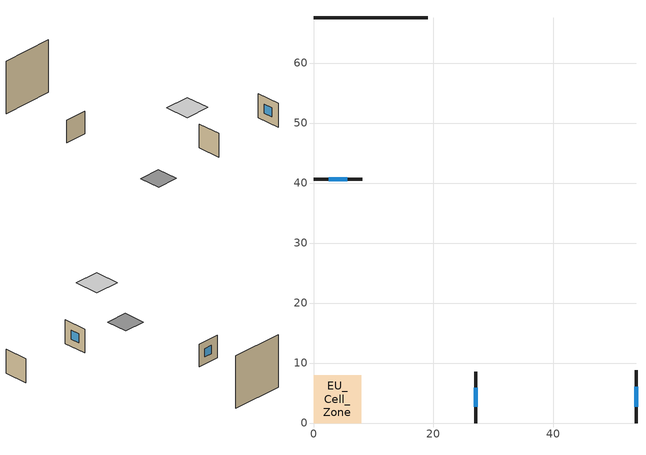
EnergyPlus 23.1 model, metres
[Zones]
EU_Cell_Zone
 floor othersidecoefficients (EU_ES.ME.TH.02.Gen.ReEx.001.001_floor_1_Construction): 0,0 7.94,0 7.94,7.94 0,7.94 z0
 wall outside (EU_ES.ME.TH.02.Gen.ReEx.001.001_wall_1_east_1_Construction): 27.04,0 27.04,8.57 z0:8.57
 wall outside (EU_ES.ME.TH.02.Gen.ReEx.001.001_wall_1_south_2_Construction): 8.14,40.62 0,40.62 z0:8.14
 wall outside (EU_ES.ME.TH.02.Gen.ReEx.001.001_wall_1_west_3_Construction): 53.76,8.76 53.76,0 z0:8.76
 wall othersidecoefficients (EU_ES.ME.TH.02.Gen.ReEx.001.001_thermal_bridge_Construction): 19.04,67.52 0,67.52 z0:19.04
 window (EU_ES.ME.TH.02.Gen.ReEx.001.001_window_east_1_Construction): 27.04,2.69 27.04,5.89 z2.69:5.89
 window (EU_ES.ME.TH.02.Gen.ReEx.001.001_window_south_2_Construction): 5.59,40.62 2.55,40.62 z2.55:5.59
 window (EU_ES.ME.TH.02.Gen.ReEx.001.001_window_west_3_Construction): 53.76,6.02 53.76,2.75 z2.75:6.02
 ceiling othersidecoefficients (EU_ES.ME.TH.02.Gen.ReEx.001.001_roof_1_Construction): 12.94,0 22.04,0 22.04,9.1 12.94,9.1 z20
[Building]
EU Step8 Campaign Cell: North Axis=0; Terrain=City; Solar Distribution=FullExterior
[Site:Location]
Madrid: Latitude=40.5; Longitude=-3.5; Time Zone=1; Elevation=609
[SizingPeriod:WeatherFileDays]
AnnualSizingPeriod: Begin Month=1; Begin Day of Month=1; End Month=12; End Day of Month=31; Use Weather File Daylight Saving Period=No; Use Weather File Rain and Snow Indicators=No
[MATERIAL]
EU_InternalMass_Material: Roughness=MediumRough; Thickness=0.1; Conductivity=1; Density=1800; Specific Heat=900; Thermal Absorptance=0.9; Solar Absorptance=0.7; Visible Absorptance=0.7
[MATERIAL:NOMASS] Roughness=MediumRough; Thermal Absorptance=0.9; Solar Absorptance=0.7; Visible Absorptance=0.7
Name | Thermal Resistance
EU_ES.ME.TH.02.Gen.ReEx.001.001_floor_1_NoMass | 0.68306
EU_ES.ME.TH.02.Gen.ReEx.001.001_roof_1_NoMass | 0.29976
EU_ES.ME.TH.02.Gen.ReEx.001.001_wall_1_east_1_NoMass; EU_ES.ME.TH.02.Gen.ReEx.001.001_wall_1_south_2_NoMass; EU_ES.ME.TH.02.Gen.ReEx.001.001_wall_1_west_3_NoMass | 0.488281
EU_ES.ME.TH.02.Gen.ReEx.001.001_thermal_bridge_NoMass | 8.33333
[WINDOWMATERIAL:SIMPLEGLAZINGSYSTEM] UFactor=3.672; Solar Heat Gain Coefficient=0.85; Visible Transmittance=0.85
EU_ES.ME.TH.02.Gen.ReEx.001.001_window_east_1_SimpleGlazing; EU_ES.ME.TH.02.Gen.ReEx.001.001_window_south_2_SimpleGlazing; EU_ES.ME.TH.02.Gen.ReEx.001.001_window_west_3_SimpleGlazing
[CONSTRUCTION]
EU_ES.ME.TH.02.Gen.ReEx.001.001_floor_1_Construction: EU_ES.ME.TH.02.Gen.ReEx.001.001_floor_1_NoMass
EU_ES.ME.TH.02.Gen.ReEx.001.001_roof_1_Construction: EU_ES.ME.TH.02.Gen.ReEx.001.001_roof_1_NoMass
EU_ES.ME.TH.02.Gen.ReEx.001.001_wall_1_east_1_Construction: EU_ES.ME.TH.02.Gen.ReEx.001.001_wall_1_east_1_NoMass
EU_ES.ME.TH.02.Gen.ReEx.001.001_window_east_1_Construction: EU_ES.ME.TH.02.Gen.ReEx.001.001_window_east_1_SimpleGlazing
EU_ES.ME.TH.02.Gen.ReEx.001.001_wall_1_south_2_Construction: EU_ES.ME.TH.02.Gen.ReEx.001.001_wall_1_south_2_NoMass
EU_ES.ME.TH.02.Gen.ReEx.001.001_window_south_2_Construction: EU_ES.ME.TH.02.Gen.ReEx.001.001_window_south_2_SimpleGlazing
EU_ES.ME.TH.02.Gen.ReEx.001.001_wall_1_west_3_Construction: EU_ES.ME.TH.02.Gen.ReEx.001.001_wall_1_west_3_NoMass
EU_ES.ME.TH.02.Gen.ReEx.001.001_window_west_3_Construction: EU_ES.ME.TH.02.Gen.ReEx.001.001_window_west_3_SimpleGlazing
EU_ES.ME.TH.02.Gen.ReEx.001.001_thermal_bridge_Construction: EU_ES.ME.TH.02.Gen.ReEx.001.001_thermal_bridge_NoMass
EU_InternalMass_Construction: EU_InternalMass_Material
[ZONE]
EU_Cell_Zone: Type=1; Multiplier=1; Ceiling Height=1.27273; Volume=330.4; Floor Area=129.8; Part of Total Floor Area=Yes
[INTERNALMASS]
EU_Cell_Zone_EU_InternalMass: Construction=EU_InternalMass_Construction; Zone or ZoneList=EU_Cell_Zone; Surface Area=129.8
[SURFACEPROPERTY:OTHERSIDECOEFFICIENTS] Combined ConvectiveRadiative Film Coefficient=0; Constant Temperature=0; Constant Temperature Coefficient=0; Ground Temperature Coefficient=0; Wind Speed Coefficient=0; Sinusoidal Variation of Constant Temperature Coefficient=No; Period of Sinusoidal Variation=24; Previous Other Side Temperature Coefficient=0
Name | External DryBulb Temperature Coefficient | Zone Air Temperature Coefficient
EU_ES.ME.TH.02.Gen.ReEx.001.001_floor_1_b0.5 | 0.5 | 0.5
EU_ES.ME.TH.02.Gen.ReEx.001.001_roof_1_b1; EU_ES.ME.TH.02.Gen.ReEx.001.001_wall_1_east_1_b1; EU_ES.ME.TH.02.Gen.ReEx.001.001_wall_1_south_2_b1; EU_ES.ME.TH.02.Gen.ReEx.001.001_wall_1_west_3_b1; EU_ES.ME.TH.02.Gen.ReEx.001.001_thermal_bridge_b1 | 1 | 0
[OTHEREQUIPMENT]
EU_Step8_InternalGain_es__ES.ME.TH.02.Gen.ReEx.001.001__f030_f030: Fuel Type=Electricity; Zone or ZoneList or Space or SpaceList=EU_Cell_Zone; Schedule=EU_Step8_GainSchedule_es__ES.ME.TH.02.Gen.ReEx.001.001__f030_f030; Design Level Calculation Method=Watts/Area; Power per Zone Floor Area=1; Fraction Latent=0; Fraction Radiant=0; Fraction Lost=0; Carbon Dioxide Generation Rate=0; EndUse Subcategory=EU_Step8_InternalGains
[ZONEVENTILATION:DESIGNFLOWRATE]
EU_ConstantAir_EU_Cell_Zone: Zone or ZoneList or Space or SpaceList=EU_Cell_Zone; Schedule=EU_AlwaysOn; Design Flow Rate Calculation Method=AirChanges/Hour; Air Changes per Hour=0.64; Ventilation Type=Natural; Fan Pressure Rise=0; Fan Total Efficiency=1; Constant Term Coefficient=1; Temperature Term Coefficient=0; Velocity Term Coefficient=0; Velocity Squared Term Coefficient=0; Minimum Indoor Temperature=-100; Maximum Indoor Temperature=100; Delta Temperature=-100; Minimum Outdoor Temperature=-100; Maximum Outdoor Temperature=100; Maximum Wind Speed=40
[HVACTEMPLATE:THERMOSTAT]
EU_HeatOnly_EU_Cell_Zone: Constant Heating Setpoint=20; Constant Cooling Setpoint=50
[HVACTEMPLATE:ZONE:IDEALLOADSAIRSYSTEM]
EU_Cell_Zone: Template Thermostat=EU_HeatOnly_EU_Cell_Zone; System Availability Schedule=EU_AlwaysOn; Maximum Heating Supply Air Temperature=50; Minimum Cooling Supply Air Temperature=13; Maximum Heating Supply Air Humidity Ratio=0.0156; Minimum Cooling Supply Air Humidity Ratio=0.0077; Heating Limit=NoLimit; Cooling Limit=NoLimit; Heating Availability Schedule=EU_AlwaysOn; Cooling Availability Schedule=EU_CoolingOff; Dehumidification Control Type=ConstantSensibleHeatRatio; Cooling Sensible Heat Ratio=0.7; Dehumidification Setpoint=60; Humidification Control Type=None; Humidification Setpoint=30; Outdoor Air Method=None; Outdoor Air Flow Rate per Person=0.00944; Outdoor Air Flow Rate per Zone Floor Area=0; Outdoor Air Flow Rate per Zone=0; Demand Controlled Ventilation Type=None; Outdoor Air Economizer Type=NoEconomizer; Heat Recovery Type=None; Sensible Heat Recovery Effectiveness=0.7; Latent Heat Recovery Effectiveness=0.65
[SIZING:ZONE]
EU_Cell_Zone: Zone Cooling Design Supply Air Temperature Input Method=SupplyAirTemperature; Zone Cooling Design Supply Air Temperature=13; Zone Heating Design Supply Air Temperature Input Method=SupplyAirTemperature; Zone Heating Design Supply Air Temperature=50; Zone Cooling Design Supply Air Humidity Ratio=0.008; Zone Heating Design Supply Air Humidity Ratio=0.008; Cooling Design Air Flow Method=DesignDay; Cooling Design Air Flow Rate=0; Cooling Minimum Air Flow per Zone Floor Area=0.000762; Cooling Minimum Air Flow=0; Cooling Minimum Air Flow Fraction=0.2; Heating Design Air Flow Method=DesignDay; Heating Design Air Flow Rate=0; Heating Maximum Air Flow per Zone Floor Area=0.002032; Heating Maximum Air Flow=0.141576; Heating Maximum Air Flow Fraction=0.3; Account for Dedicated Outdoor Air System=No; Dedicated Outdoor Air System Control Strategy=NeutralSupplyAir; Dedicated Outdoor Air Low Setpoint Temperature for Design=autosize; Dedicated Outdoor Air High Setpoint Temperature for Design=autosize; Zone Load Sizing Method=Sensible Load Only No Latent Load; Zone Latent Cooling Design Supply Air Humidity Ratio Input Method=HumidityRatioDifference; Zone Cooling Design Supply Air Humidity Ratio Difference=0.005; Zone Latent Heating Design Supply Air Humidity Ratio Input Method=HumidityRatioDifference; Zone Humidification Design Supply Air Humidity Ratio Difference=0.005
[SCHEDULE:CONSTANT]
Name | Hourly Value
EU_AlwaysOn | 1
EU_CoolingOff | 0
[SCHEDULE:FILE]
EU_Step8_GainSchedule_es__ES.ME.TH.02.Gen.ReEx.001.001__f030_f030: File=C:\Users\o_iseri\Desktop\OpenUBEM\openubem\outputs\eu_certified_rerun_2026-08-28\rep1\schedules\es__ES.ME.TH.02.Gen.ReEx.001.001__f030.csv; Column Number=1; Rows to Skip at Top=0; Number of Hours of Data=8760; Column Separator=Comma; Interpolate to Timestep=No; Minutes per Item=60; Adjust Schedule for Daylight Savings=Yes
